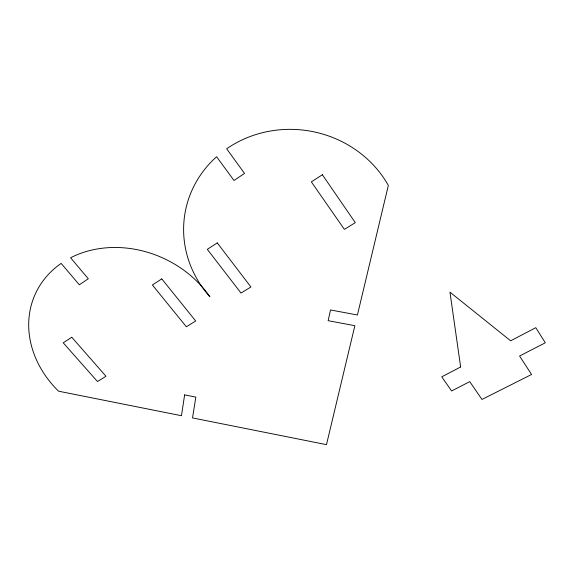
<?xml version="1.0" encoding="UTF-8"?>
<svg xmlns="http://www.w3.org/2000/svg" width="574" height="574" viewBox="0 0 574 574"><rect width="100%" height="100%" fill="white"/><g stroke="black" fill="none" stroke-linecap="round" stroke-linejoin="round"><path stroke-width="0.86" d="M184.627 394.883L181.463 415.719L58.562 391.195A101.433 85.705 24.6 0 1 61.153 263.409L79.334 284.797L88.288 278.756L70.588 257.762A101.433 85.705 24.6 0 1 209.89 296.772A109.038 102.215 10.2 0 1 216.599 156.731L234.013 180.516L244.524 173.427L226.673 148.795A109.038 102.215 10.2 0 1 388.347 185.416L357.423 314.99L330.524 309.96L328.149 320.687L354.868 325.695L326.484 444.649L192.52 417.922L195.842 397.115L184.627 394.883M71.772 337.268L63.226 342.814L97.465 381.523L105.996 376.271L71.772 337.268M161.775 278.892L152.383 284.984L186.349 326.757L195.698 320.995L161.775 278.892M217.259 242.902L207.322 249.346L241.023 293.063L250.91 286.971L217.259 242.902M322.358 174.733L311.352 181.872L344.378 229.378L355.299 222.647L322.358 174.733M460.642 366.965L441.758 376.838L451.616 390.966L469.762 381.631L481.966 399.454L531.56 374.478L519.578 356.016L545.3 342.786L535.772 327.682L510.652 340.812L449.951 292.144L460.642 366.965"/></g></svg>
